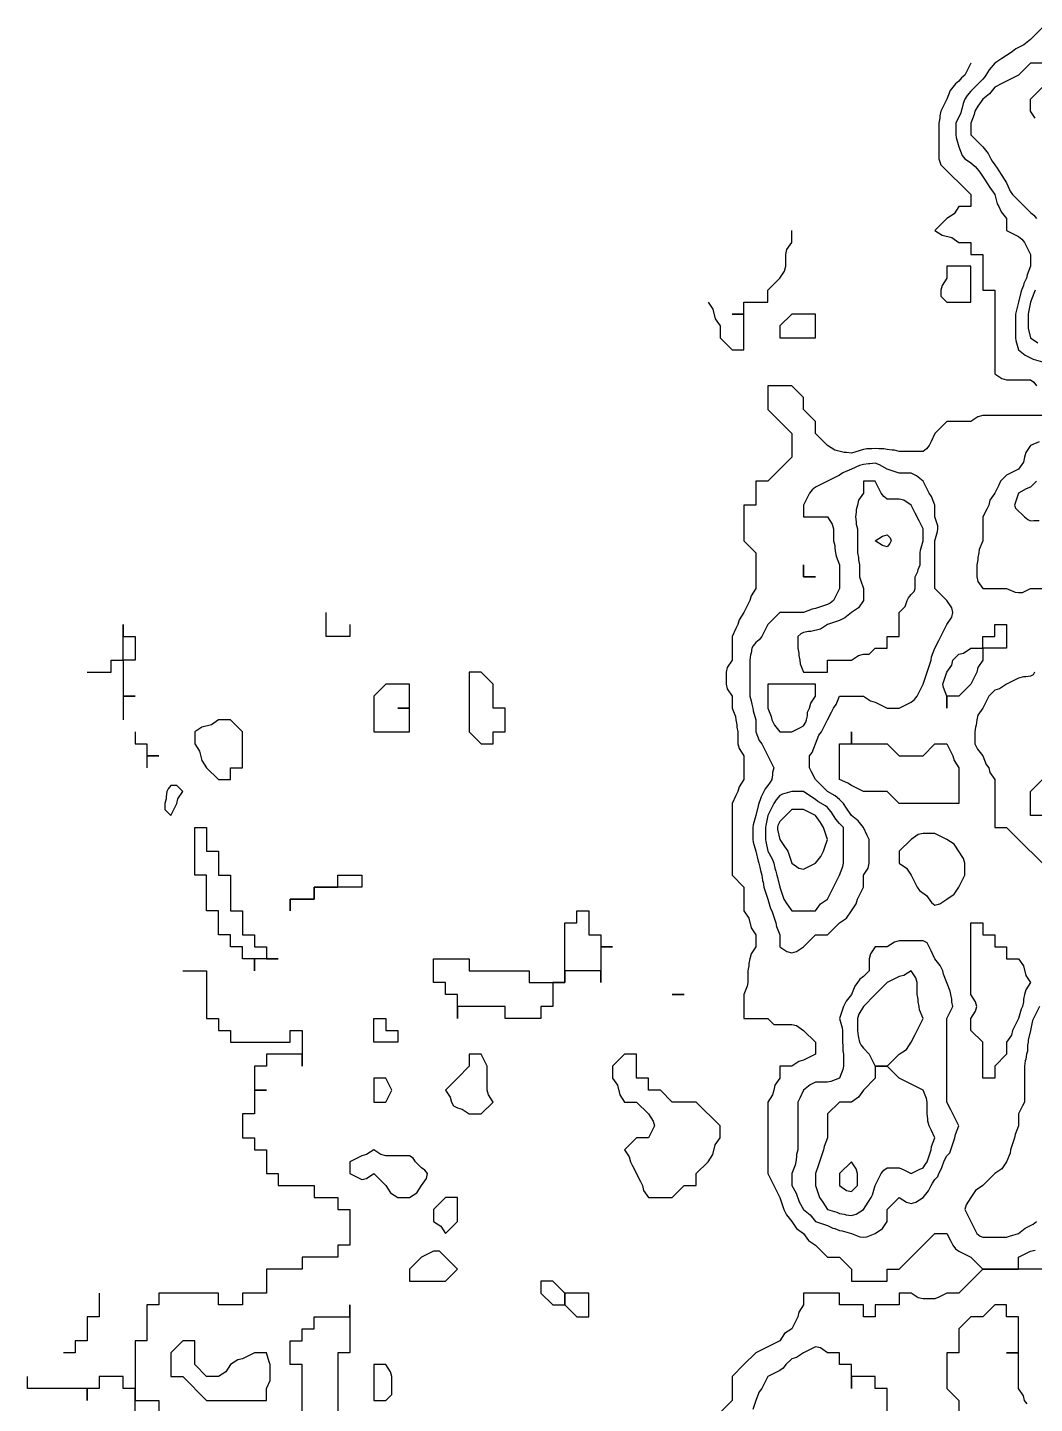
# Model space of a CAD drawing. Header units: inches. Extents: x 794995 to 811195, y 2485918 to 2508058.
# Drawn here: x 796975 to 799505, y 2493591 to 2497048 of the extents above; entities that cross this region are included whole.
import ezdxf

# ---------------------------------------------------------------- set-up
doc = ezdxf.new("R2010")
doc.units = ezdxf.units.IN
doc.header["$MEASUREMENT"] = 0
doc.layers.add('contour', color=7, linetype='Continuous')

msp = doc.modelspace()

# ---------------------------------------------------------------- linework, layer by layer
at = {"layer": 'contour'}
for points in [[(799525.2, 2497048.4), (799495.2, 2497018.4), (799478.5, 2497005), (799465.2, 2496998.4), (799458.5, 2496995), (799450.2, 2496988.4), (799441.2, 2496982.4), (799435.2, 2496978.4), (799423.2, 2496970.4), (799405.2, 2496958.4), (799391.3, 2496942.2), (799382.7, 2496928.4), (799379.8, 2496923.7), (799375.2, 2496918.4), (799365.2, 2496908.4), (799355.2, 2496898.4), (799350.2, 2496893.4), (799345.2, 2496888.4), (799335.9, 2496877.6), (799330.2, 2496868.4), (799326.1, 2496857.5), (799323.7, 2496846.9), (799321.2, 2496838.4), (799319.8, 2496833.7), (799315.2, 2496823.4), (799309.7, 2496813.8), (799307.7, 2496808.4), (799307.7, 2496778.4), (799308.5, 2496771.7), (799315.2, 2496748.4), (799323.7, 2496726.9), (799330.2, 2496718.4), (799339.2, 2496712.4), (799345.2, 2496708.4), (799356.1, 2496699.3), (799365.2, 2496688.4), (799369.2, 2496682.4), (799381.2, 2496664.4), (799385.2, 2496658.4), (799393.2, 2496646.4), (799405.2, 2496628.4), (799411.8, 2496605), (799415.2, 2496598.4), (799421.8, 2496585), (799435.2, 2496568.4), (799435.2, 2496538.4), (799455.2, 2496528.4), (799465.2, 2496523.4), (799473.7, 2496516.9), (799480.2, 2496508.4), (799485.2, 2496498.4), (799495.2, 2496478.4), (799495.2, 2496448.4), (799486.6, 2496426.9), (799485.2, 2496418.4), (799478.5, 2496405), (799477.2, 2496400.4), (799472.7, 2496388.4), (799470.6, 2496382.9), (799465.2, 2496358.4), (799459.2, 2496334.4), (799457.7, 2496328.4), (799457.7, 2496268.4), (799458.5, 2496261.7), (799465.2, 2496238.4), (799481.8, 2496225), (799495.2, 2496218.4), (799501.8, 2496215), (799525.2, 2496208.4)], [(799345.2, 2496958.4), (799335.2, 2496938.4), (799330.2, 2496928.4), (799321.8, 2496921.7), (799315.2, 2496913.4), (799306.6, 2496906.9), (799300.2, 2496898.4), (799293.7, 2496889.8), (799285.2, 2496868.4), (799275.2, 2496848.4), (799270.2, 2496838.4), (799267.2, 2496826.4), (799267.2, 2496820.4), (799265.2, 2496808.4), (799265.2, 2496718.4), (799270.2, 2496703.4), (799345.2, 2496628.4), (799345.2, 2496598.4), (799315.2, 2496598.4), (799303.2, 2496580.4), (799285.2, 2496568.4), (799255.2, 2496538.4), (799273.2, 2496526.4), (799297.2, 2496520.4), (799315.2, 2496508.4), (799345.2, 2496508.4), (799345.2, 2496478.4), (799375.2, 2496478.4), (799375.2, 2496388.4), (799405.2, 2496388.4), (799405.2, 2496178.4), (799423.2, 2496166.4), (799435.2, 2496163.4), (799495.2, 2496163.4), (799503.7, 2496156.9), (799510.2, 2496148.4)], [(799525.2, 2496958.4), (799495.2, 2496958.4), (799465.2, 2496928.4), (799445.2, 2496918.4), (799425.2, 2496908.4), (799405.2, 2496898.4), (799391.8, 2496881.7), (799375.2, 2496868.4), (799363.2, 2496850.4), (799355.2, 2496838.4), (799353.7, 2496829.8), (799345.2, 2496808.4), (799345.2, 2496778.4), (799375.2, 2496748.4), (799388.5, 2496731.7), (799395.2, 2496718.4), (799399.2, 2496712.4), (799405.2, 2496703.4), (799411.8, 2496695), (799415.2, 2496688.4), (799423.2, 2496676.4), (799435.2, 2496658.4), (799443.7, 2496636.9), (799450.2, 2496628.4), (799495.2, 2496583.4), (799503.7, 2496576.9), (799510.2, 2496568.4)], [(799507.2, 2496820.4), (799495.2, 2496838.4), (799495.2, 2496868.4), (799525.2, 2496898.4)], [(798685.2, 2496358.4), (798697.2, 2496340.4), (798703.2, 2496316.4), (798715.2, 2496298.4), (798715.2, 2496268.4), (798745.2, 2496238.4), (798775.2, 2496238.4), (798775.2, 2496328.4), (798745.2, 2496328.4), (798775.2, 2496328.4), (798775.2, 2496358.4), (798805.2, 2496358.4), (798835.2, 2496358.4), (798835.2, 2496388.4), (798865.2, 2496418.4), (798877.2, 2496436.4), (798880.2, 2496448.4), (798880.2, 2496478.4), (798883.2, 2496490.4), (798895.2, 2496508.4), (798895.2, 2496538.4)], [(799507.2, 2496388.4), (799503.7, 2496379.8), (799495.2, 2496358.4), (799490.2, 2496333.4), (799489.2, 2496328.4), (799489.2, 2496298.4), (799489.7, 2496292.9), (799495.2, 2496268.4), (799513.2, 2496256.4)], [(799525.2, 2496073.4), (799375.2, 2496073.4), (799363.2, 2496070.4), (799345.2, 2496058.4), (799285.2, 2496058.4), (799255.2, 2496028.4), (799245.2, 2496008.4), (799240.2, 2495998.4), (799233.7, 2495989.8), (799225.2, 2495983.4), (799165.2, 2495983.4), (799153.2, 2495986.4), (799147.2, 2495986.4), (799135.2, 2495988.4), (799126.6, 2495989.8), (799113.7, 2495989.8), (799105.2, 2495990.9), (799096.6, 2495989.8), (799083.7, 2495989.8), (799075.2, 2495988.4), (799045.2, 2495978.4), (799033.2, 2495980.4), (799027.2, 2495980.4), (799003.2, 2495986.4), (798985.2, 2495998.4), (798955.2, 2496028.4), (798955.2, 2496058.4), (798925.2, 2496088.4), (798925.2, 2496118.4), (798895.2, 2496148.4), (798835.2, 2496148.4), (798835.2, 2496118.4), (798835.2, 2496088.4), (798895.2, 2496028.4), (798895.2, 2495968.4), (798865.2, 2495938.4), (798835.2, 2495908.4), (798805.2, 2495908.4), (798805.2, 2495878.4), (798805.2, 2495848.4), (798775.2, 2495848.4), (798775.2, 2495818.4), (798775.2, 2495758.4), (798805.2, 2495728.4), (798805.2, 2495638.4), (798793.2, 2495620.4), (798790.2, 2495608.4), (798785.2, 2495598.4), (798775.2, 2495578.4), (798763.2, 2495560.4), (798760.2, 2495548.4), (798755.2, 2495538.4), (798745.2, 2495518.4), (798745.2, 2495458.4), (798733.2, 2495440.4), (798730.2, 2495428.4), (798730.2, 2495398.4), (798733.2, 2495386.4), (798745.2, 2495368.4), (798745.2, 2495338.4), (798753.7, 2495316.9), (798755.2, 2495308.4), (798757.2, 2495296.4), (798757.2, 2495290.4), (798760.2, 2495278.4), (798760.2, 2495248.4), (798763.2, 2495236.4), (798775.2, 2495218.4), (798775.2, 2495158.4), (798763.2, 2495140.4), (798760.2, 2495128.4), (798755.2, 2495118.4), (798745.2, 2495098.4), (798745.2, 2494918.4), (798775.2, 2494888.4), (798775.2, 2494828.4), (798787.2, 2494810.4), (798793.2, 2494786.4), (798805.2, 2494768.4), (798805.2, 2494738.4), (798793.2, 2494720.4), (798790.2, 2494708.4), (798787.2, 2494696.4), (798787.2, 2494690.4), (798785.2, 2494678.4), (798785.2, 2494648.4), (798783.7, 2494639.8), (798775.2, 2494618.4), (798775.2, 2494558.4), (798835.2, 2494558.4), (798850.2, 2494543.4), (798895.2, 2494543.4), (798907.2, 2494540.4), (798925.2, 2494528.4), (798955.2, 2494498.4), (798955.2, 2494468.4), (798935.2, 2494458.4), (798925.2, 2494453.4), (798913.2, 2494450.4), (798895.2, 2494438.4), (798865.2, 2494438.4), (798865.2, 2494408.4), (798853.2, 2494390.4), (798850.2, 2494378.4), (798847.2, 2494366.4), (798835.2, 2494348.4), (798835.2, 2494168.4), (798845.2, 2494148.4), (798855.2, 2494128.4), (798865.2, 2494108.4), (798872.7, 2494085.9), (798875.2, 2494078.4), (798881.8, 2494065), (798895.2, 2494048.4), (798907.2, 2494030.4), (798925.2, 2494018.4), (798937.2, 2494000.4), (798955.2, 2493988.4), (798985.2, 2493958.4), (799015.2, 2493958.4), (799045.2, 2493928.4), (799045.2, 2493898.4), (799105.2, 2493898.4), (799135.2, 2493898.4), (799135.2, 2493928.4), (799165.2, 2493928.4), (799195.2, 2493958.4), (799225.2, 2493988.4), (799255.2, 2494018.4), (799285.2, 2494018.4), (799295.2, 2493998.4), (799300.2, 2493988.4), (799306.6, 2493979.8), (799315.2, 2493973.4), (799325.2, 2493968.4), (799345.2, 2493958.4), (799375.2, 2493928.4), (799435.2, 2493928.4), (799465.2, 2493928.4), (799465.2, 2493958.4), (799485.2, 2493968.4), (799495.2, 2493973.4), (799507.2, 2493976.4)], [(799516.6, 2496006.9), (799495.2, 2495998.4), (799483.2, 2495980.4), (799480.2, 2495968.4), (799477.2, 2495956.4), (799465.2, 2495938.4), (799445.2, 2495928.4), (799435.2, 2495923.4), (799420.2, 2495908.4), (799415.2, 2495898.4), (799405.2, 2495878.4), (799393.2, 2495860.4), (799390.2, 2495848.4), (799385.2, 2495838.4), (799375.2, 2495818.4), (799375.2, 2495758.4), (799366.6, 2495736.9), (799365.2, 2495728.4), (799363.2, 2495716.4), (799363.2, 2495710.4), (799360.2, 2495698.4), (799360.2, 2495668.4), (799363.2, 2495656.4), (799375.2, 2495638.4), (799435.2, 2495638.4), (799456.6, 2495629.8), (799465.2, 2495628.4), (799475.2, 2495628.4), (799495.2, 2495638.4), (799525.2, 2495638.4)], [(799510.2, 2495908.4), (799495.2, 2495893.4), (799484.2, 2495889.3), (799465.2, 2495878.4), (799457.7, 2495855.9), (799455.2, 2495848.4), (799457.7, 2495840.9), (799480.2, 2495818.4), (799488.5, 2495811.7), (799495.2, 2495808.4), (799503.7, 2495809.8), (799516.6, 2495809.8)], [(797785.2, 2495548.4), (797785.2, 2495518.4), (797725.2, 2495518.4), (797725.2, 2495578.4)], [(797125.2, 2495428.4), (797155.2, 2495428.4), (797185.2, 2495428.4), (797185.2, 2495458.4), (797215.2, 2495458.4), (797215.2, 2495548.4), (797215.2, 2495518.4), (797245.2, 2495518.4), (797245.2, 2495458.4), (797215.2, 2495458.4), (797215.2, 2495428.4), (797215.2, 2495368.4), (797245.2, 2495368.4), (797215.2, 2495368.4), (797215.2, 2495338.4), (797215.2, 2495308.4)], [(799505.2, 2495428.4), (799501.8, 2495421.7), (799495.2, 2495418.4), (799483.2, 2495416.4), (799477.2, 2495416.4), (799465.2, 2495413.4), (799455.2, 2495408.4), (799435.2, 2495398.4), (799417.2, 2495386.4), (799405.2, 2495383.4), (799390.2, 2495368.4), (799385.2, 2495358.4), (799375.2, 2495338.4), (799363.2, 2495320.4), (799360.2, 2495308.4), (799358.5, 2495295), (799357.2, 2495290.4), (799355.2, 2495278.4), (799355.2, 2495248.4), (799361.8, 2495235), (799375.2, 2495218.4), (799383.7, 2495196.9), (799390.2, 2495188.4), (799393.2, 2495176.4), (799405.2, 2495158.4), (799405.2, 2495038.4), (799435.2, 2495038.4), (799555.2, 2494918.4)], [(797245.2, 2495278.4), (797245.2, 2495248.4), (797275.2, 2495248.4), (797275.2, 2495218.4), (797305.2, 2495218.4), (797275.2, 2495218.4), (797275.2, 2495188.4)], [(799525.2, 2495068.4), (799495.2, 2495068.4), (799495.2, 2495128.4), (799525.2, 2495158.4)], [(797365.2, 2494678.4), (797425.2, 2494678.4), (797425.2, 2494558.4), (797455.2, 2494558.4), (797455.2, 2494528.4), (797485.2, 2494528.4), (797485.2, 2494498.4), (797605.2, 2494498.4), (797635.2, 2494498.4), (797635.2, 2494528.4), (797665.2, 2494528.4), (797665.2, 2494438.4), (797665.2, 2494468.4), (797575.2, 2494468.4), (797575.2, 2494438.4), (797545.2, 2494438.4), (797545.2, 2494408.4), (797545.2, 2494378.4), (797575.2, 2494378.4), (797545.2, 2494378.4), (797545.2, 2494348.4), (797545.2, 2494318.4), (797515.2, 2494318.4), (797515.2, 2494288.4), (797515.2, 2494258.4), (797545.2, 2494258.4), (797545.2, 2494228.4), (797575.2, 2494228.4), (797575.2, 2494168.4), (797605.2, 2494168.4), (797605.2, 2494138.4), (797695.2, 2494138.4), (797695.2, 2494108.4), (797755.2, 2494108.4), (797755.2, 2494078.4), (797785.2, 2494078.4), (797785.2, 2493988.4), (797755.2, 2493988.4), (797755.2, 2493958.4), (797665.2, 2493958.4), (797665.2, 2493928.4), (797575.2, 2493928.4), (797575.2, 2493898.4), (797575.2, 2493868.4), (797515.2, 2493868.4), (797515.2, 2493838.4), (797455.2, 2493838.4), (797455.2, 2493868.4), (797305.2, 2493868.4), (797305.2, 2493838.4), (797275.2, 2493838.4), (797275.2, 2493808.4), (797275.2, 2493748.4), (797245.2, 2493748.4), (797245.2, 2493718.4), (797245.2, 2493598.4), (797305.2, 2493598.4), (797305.2, 2493568.4)], [(799517.7, 2494588.4), (799502.7, 2494558.4), (799500.2, 2494553.4), (799495.2, 2494528.4), (799489.7, 2494503.8), (799489.2, 2494498.4), (799487.7, 2494490.9), (799487.7, 2494475.9), (799485.2, 2494468.4), (799483.2, 2494456.4), (799481.8, 2494451.7), (799480.2, 2494438.4), (799480.2, 2494348.4), (799475.2, 2494338.4), (799465.2, 2494318.4), (799465.2, 2494288.4), (799456.6, 2494266.9), (799455.2, 2494258.4), (799445.2, 2494228.4), (799443.7, 2494219.8), (799435.2, 2494198.4), (799423.2, 2494180.4), (799405.2, 2494168.4), (799375.2, 2494138.4), (799357.2, 2494126.4), (799345.2, 2494108.4), (799333.2, 2494090.4), (799330.2, 2494078.4), (799335.2, 2494068.4), (799355.2, 2494028.4), (799360.2, 2494018.4), (799368.5, 2494011.7), (799375.2, 2494008.4), (799435.2, 2494008.4), (799442.7, 2494010.9), (799465.2, 2494018.4), (799481.8, 2494031.7), (799495.2, 2494038.4), (799501.8, 2494041.7), (799510.2, 2494048.4)], [(799525.2, 2493928.4), (799375.2, 2493928.4), (799345.2, 2493898.4), (799315.2, 2493868.4), (799285.2, 2493868.4), (799265.2, 2493858.4), (799255.2, 2493853.4), (799225.2, 2493853.4), (799213.2, 2493856.4), (799195.2, 2493868.4), (799165.2, 2493868.4), (799165.2, 2493838.4), (799105.2, 2493838.4), (799105.2, 2493808.4), (799075.2, 2493808.4), (799075.2, 2493838.4), (799015.2, 2493838.4), (799015.2, 2493868.4), (798925.2, 2493868.4), (798925.2, 2493838.4), (798913.2, 2493820.4), (798910.2, 2493808.4), (798905.2, 2493798.4), (798895.2, 2493778.4), (798877.2, 2493766.4), (798865.2, 2493748.4), (798845.2, 2493738.4), (798825.2, 2493728.4), (798805.2, 2493718.4), (798775.2, 2493688.4), (798745.2, 2493658.4), (798745.2, 2493598.4), (798715.2, 2493568.4)], [(797155.2, 2493868.4), (797155.2, 2493838.4), (797155.2, 2493808.4), (797125.2, 2493808.4), (797125.2, 2493748.4), (797095.2, 2493748.4), (797095.2, 2493718.4), (797065.2, 2493718.4)], [(797665.2, 2493568.4), (797665.2, 2493688.4), (797635.2, 2493688.4), (797635.2, 2493748.4), (797665.2, 2493748.4), (797665.2, 2493778.4), (797695.2, 2493778.4), (797695.2, 2493808.4), (797755.2, 2493808.4), (797785.2, 2493808.4), (797785.2, 2493838.4), (797785.2, 2493718.4), (797755.2, 2493718.4), (797755.2, 2493688.4), (797755.2, 2493478.4)], [(799486.6, 2493589.8), (799480.2, 2493598.4), (799477.2, 2493610.4), (799465.2, 2493628.4), (799465.2, 2493718.4), (799435.2, 2493718.4), (799465.2, 2493718.4), (799465.2, 2493808.4), (799435.2, 2493808.4), (799435.2, 2493838.4), (799405.2, 2493838.4), (799375.2, 2493808.4), (799345.2, 2493808.4), (799315.2, 2493778.4), (799315.2, 2493718.4), (799285.2, 2493718.4), (799285.2, 2493688.4), (799285.2, 2493628.4), (799315.2, 2493598.4), (799315.2, 2493568.4)], [(799135.2, 2493538.4), (799135.2, 2493628.4), (799105.2, 2493628.4), (799105.2, 2493658.4), (799045.2, 2493658.4), (799045.2, 2493628.4), (799045.2, 2493688.4), (799015.2, 2493688.4), (799015.2, 2493718.4), (798985.2, 2493718.4), (798967.2, 2493730.4), (798955.2, 2493733.4), (798945.2, 2493728.4), (798925.2, 2493718.4), (798907.2, 2493706.4), (798895.2, 2493703.4), (798880.2, 2493688.4), (798873.7, 2493679.8), (798865.2, 2493673.4), (798855.2, 2493668.4), (798835.2, 2493658.4), (798825.2, 2493638.4), (798820.2, 2493628.4), (798813.7, 2493619.8), (798805.2, 2493598.4), (798797.7, 2493575.9)], [(797245.2, 2493478.4), (797245.2, 2493628.4), (797215.2, 2493628.4), (797215.2, 2493658.4), (797155.2, 2493658.4), (797155.2, 2493628.4), (797125.2, 2493628.4), (797125.2, 2493598.4), (797125.2, 2493628.4), (796975.2, 2493628.4), (796975.2, 2493658.4)]]:
    msp.add_lwpolyline(points, dxfattribs=at)
for points in [[(799315.2, 2496358.4), (799345.2, 2496358.4), (799345.2, 2496448.4), (799285.2, 2496448.4), (799285.2, 2496418.4), (799273.2, 2496400.4), (799270.2, 2496388.4), (799270.2, 2496373.4), (799285.2, 2496358.4)], [(798925.2, 2496268.4), (798955.2, 2496268.4), (798955.2, 2496328.4), (798895.2, 2496328.4), (798865.2, 2496298.4), (798865.2, 2496268.4)], [(798895.2, 2494723.4), (798907.2, 2494726.4), (798925.2, 2494738.4), (798955.2, 2494768.4), (798985.2, 2494768.4), (799015.2, 2494798.4), (799033.2, 2494810.4), (799045.2, 2494828.4), (799057.2, 2494846.4), (799060.2, 2494858.4), (799065.2, 2494868.4), (799075.2, 2494888.4), (799075.2, 2494918.4), (799087.2, 2494936.4), (799090.2, 2494948.4), (799090.2, 2495008.4), (799085.2, 2495018.4), (799075.2, 2495038.4), (799061.8, 2495055), (799045.2, 2495068.4), (799033.2, 2495086.4), (799025.2, 2495098.4), (799020.6, 2495103.8), (799015.2, 2495108.4), (799004.2, 2495117.5), (798985.2, 2495128.4), (798955.2, 2495158.4), (798945.2, 2495178.4), (798940.2, 2495188.4), (798940.2, 2495218.4), (798946.6, 2495226.9), (798955.2, 2495248.4), (798963.7, 2495269.8), (798970.2, 2495278.4), (798975.2, 2495288.4), (798985.2, 2495308.4), (798995.2, 2495328.4), (799000.2, 2495338.4), (799006.6, 2495346.9), (799015.2, 2495368.4), (799075.2, 2495368.4), (799093.2, 2495356.4), (799105.2, 2495353.4), (799115.2, 2495348.4), (799135.2, 2495338.4), (799165.2, 2495338.4), (799185.2, 2495348.4), (799195.2, 2495353.4), (799203.7, 2495359.8), (799210.2, 2495368.4), (799215.2, 2495378.4), (799225.2, 2495398.4), (799232.7, 2495420.9), (799235.2, 2495428.4), (799245.2, 2495458.4), (799246.6, 2495466.9), (799255.2, 2495488.4), (799265.2, 2495508.4), (799275.2, 2495528.4), (799285.2, 2495548.4), (799297.2, 2495566.4), (799300.2, 2495578.4), (799297.2, 2495590.4), (799285.2, 2495608.4), (799255.2, 2495638.4), (799255.2, 2495758.4), (799261.8, 2495781.7), (799262.7, 2495788.4), (799262.7, 2495795.9), (799255.2, 2495818.4), (799255.2, 2495848.4), (799246.6, 2495869.8), (799240.2, 2495878.4), (799235.2, 2495888.4), (799225.2, 2495908.4), (799208.5, 2495921.7), (799195.2, 2495928.4), (799165.2, 2495928.4), (799157.7, 2495930.9), (799135.2, 2495938.4), (799116.1, 2495949.3), (799105.2, 2495953.4), (799091.8, 2495951.7), (799088.5, 2495951.7), (799075.2, 2495950.4), (799065.9, 2495947.6), (799045.2, 2495938.4), (799023.7, 2495929.8), (799015.2, 2495923.4), (799005.2, 2495918.4), (798985.2, 2495908.4), (798965.2, 2495898.4), (798955.2, 2495893.4), (798946.6, 2495886.9), (798940.2, 2495878.4), (798935.2, 2495868.4), (798925.2, 2495848.4), (798925.2, 2495818.4), (798985.2, 2495818.4), (798997.2, 2495800.4), (799000.2, 2495788.4), (799000.2, 2495758.4), (799003.2, 2495746.4), (799003.2, 2495740.4), (799005.2, 2495728.4), (799006.6, 2495719.8), (799015.2, 2495698.4), (799015.2, 2495638.4), (799005.2, 2495618.4), (799000.2, 2495608.4), (798991.8, 2495601.7), (798985.2, 2495598.4), (798955.2, 2495588.4), (798946.6, 2495586.9), (798925.2, 2495578.4), (798865.2, 2495578.4), (798835.2, 2495548.4), (798825.2, 2495528.4), (798820.2, 2495518.4), (798813.7, 2495509.8), (798805.2, 2495503.4), (798798.5, 2495495), (798795.2, 2495488.4), (798793.2, 2495476.4), (798791.8, 2495471.7), (798790.2, 2495458.4), (798790.2, 2495368.4), (798793.2, 2495356.4), (798795.2, 2495348.4), (798797.7, 2495338.4), (798798.5, 2495331.7), (798805.2, 2495308.4), (798805.2, 2495278.4), (798813.7, 2495256.9), (798820.2, 2495248.4), (798825.2, 2495238.4), (798845.2, 2495198.4), (798850.2, 2495188.4), (798847.2, 2495176.4), (798847.2, 2495170.4), (798845.2, 2495158.4), (798841.2, 2495152.4), (798835.2, 2495143.4), (798828.5, 2495135), (798825.2, 2495128.4), (798818.5, 2495115), (798817.2, 2495110.4), (798812.7, 2495098.4), (798810.6, 2495092.9), (798805.2, 2495068.4), (798798.5, 2495045), (798797.7, 2495038.4), (798797.7, 2495008.4), (798798.5, 2495001.7), (798805.2, 2494978.4), (798810.6, 2494953.8), (798812.7, 2494948.4), (798815.2, 2494938.4), (798817.2, 2494930.4), (798820.2, 2494918.4), (798821.8, 2494905), (798823.2, 2494900.4), (798825.2, 2494888.4), (798827.7, 2494880.9), (798835.2, 2494858.4), (798841.8, 2494835), (798845.2, 2494828.4), (798855.2, 2494798.4), (798856.6, 2494789.8), (798865.2, 2494768.4), (798865.2, 2494738.4), (798883.2, 2494726.4)], [(798955.2, 2495428.4), (798985.2, 2495428.4), (798985.2, 2495458.4), (799045.2, 2495458.4), (799063.2, 2495470.4), (799075.2, 2495473.4), (799090.2, 2495473.4), (799105.2, 2495488.4), (799135.2, 2495488.4), (799135.2, 2495518.4), (799165.2, 2495518.4), (799165.2, 2495578.4), (799180.2, 2495593.4), (799185.2, 2495608.4), (799188.5, 2495615), (799195.2, 2495623.4), (799202.7, 2495630.9), (799205.2, 2495638.4), (799205.2, 2495668.4), (799211.8, 2495681.7), (799213.2, 2495686.4), (799217.7, 2495698.4), (799217.7, 2495728.4), (799218.5, 2495735), (799225.2, 2495758.4), (799225.2, 2495788.4), (799215.2, 2495808.4), (799205.2, 2495828.4), (799195.2, 2495848.4), (799177.2, 2495860.4), (799165.2, 2495863.4), (799135.2, 2495863.4), (799126.6, 2495869.8), (799120.2, 2495878.4), (799115.2, 2495888.4), (799105.2, 2495908.4), (799075.2, 2495908.4), (799075.2, 2495878.4), (799063.2, 2495860.4), (799060.2, 2495848.4), (799057.2, 2495836.4), (799057.2, 2495830.4), (799055.2, 2495818.4), (799057.2, 2495806.4), (799057.2, 2495800.4), (799060.2, 2495788.4), (799060.2, 2495728.4), (799063.2, 2495716.4), (799063.2, 2495710.4), (799065.2, 2495698.4), (799065.2, 2495668.4), (799067.7, 2495660.9), (799075.2, 2495638.4), (799075.2, 2495608.4), (799063.2, 2495590.4), (799045.2, 2495578.4), (799028.5, 2495565), (799015.2, 2495558.4), (799007.7, 2495555.9), (798985.2, 2495548.4), (798967.2, 2495536.4), (798943.2, 2495530.4), (798937.2, 2495530.4), (798925.2, 2495528.4), (798918.5, 2495525), (798910.2, 2495518.4), (798910.2, 2495488.4), (798913.2, 2495476.4), (798913.2, 2495470.4), (798915.2, 2495458.4), (798916.6, 2495449.8), (798925.2, 2495428.4)], [(799135.2, 2495743.4), (799123.2, 2495746.4), (799105.2, 2495758.4), (799123.2, 2495770.4), (799135.2, 2495773.4), (799142.7, 2495765.9), (799145.2, 2495758.4), (799141.8, 2495751.7)], [(798955.2, 2495668.4), (798925.2, 2495668.4), (798925.2, 2495698.4), (798925.2, 2495668.4)], [(799285.2, 2495338.4), (799285.2, 2495368.4), (799276.6, 2495389.8), (799275.2, 2495398.4), (799277.7, 2495405.9), (799285.2, 2495428.4), (799297.2, 2495446.4), (799300.2, 2495458.4), (799315.2, 2495473.4), (799327.2, 2495476.4), (799345.2, 2495488.4), (799375.2, 2495488.4), (799375.2, 2495518.4), (799405.2, 2495518.4), (799405.2, 2495548.4), (799435.2, 2495548.4), (799435.2, 2495488.4), (799375.2, 2495488.4), (799375.2, 2495458.4), (799363.2, 2495440.4), (799360.2, 2495428.4), (799355.2, 2495418.4), (799345.2, 2495398.4), (799315.2, 2495368.4), (799285.2, 2495368.4)], [(798115.2, 2495248.4), (798145.2, 2495248.4), (798145.2, 2495278.4), (798175.2, 2495278.4), (798175.2, 2495338.4), (798145.2, 2495338.4), (798145.2, 2495398.4), (798115.2, 2495428.4), (798085.2, 2495428.4), (798085.2, 2495398.4), (798085.2, 2495278.4)], [(797905.2, 2495278.4), (797935.2, 2495278.4), (797935.2, 2495338.4), (797905.2, 2495338.4), (797935.2, 2495338.4), (797935.2, 2495398.4), (797875.2, 2495398.4), (797845.2, 2495368.4), (797845.2, 2495278.4)], [(798925.2, 2495293.4), (798930.6, 2495302.9), (798932.7, 2495308.4), (798935.2, 2495318.4), (798935.2, 2495328.4), (798940.2, 2495338.4), (798943.2, 2495350.4), (798955.2, 2495368.4), (798955.2, 2495398.4), (798835.2, 2495398.4), (798835.2, 2495368.4), (798835.2, 2495338.4), (798843.7, 2495316.9), (798845.2, 2495308.4), (798851.8, 2495295), (798865.2, 2495278.4), (798895.2, 2495278.4), (798915.2, 2495288.4)], [(797455.2, 2495158.4), (797485.2, 2495158.4), (797485.2, 2495188.4), (797515.2, 2495188.4), (797515.2, 2495278.4), (797485.2, 2495308.4), (797455.2, 2495308.4), (797437.2, 2495296.4), (797413.2, 2495290.4), (797395.2, 2495278.4), (797395.2, 2495248.4), (797407.2, 2495230.4), (797413.2, 2495206.4), (797425.2, 2495188.4)], [(799315.2, 2495098.4), (799165.2, 2495098.4), (799135.2, 2495128.4), (799075.2, 2495128.4), (799055.2, 2495138.4), (799045.2, 2495143.4), (799036.6, 2495149.8), (799015.2, 2495158.4), (799015.2, 2495248.4), (799045.2, 2495248.4), (799045.2, 2495278.4), (799045.2, 2495248.4), (799135.2, 2495248.4), (799165.2, 2495218.4), (799225.2, 2495218.4), (799255.2, 2495248.4), (799285.2, 2495248.4), (799295.2, 2495228.4), (799300.2, 2495218.4), (799303.2, 2495206.4), (799315.2, 2495188.4)], [(797335.2, 2495068.4), (797345.2, 2495088.4), (797350.2, 2495098.4), (797353.2, 2495110.4), (797365.2, 2495128.4), (797350.2, 2495143.4), (797335.2, 2495143.4), (797328.5, 2495135), (797325.2, 2495128.4), (797323.2, 2495116.4), (797323.2, 2495110.4), (797320.2, 2495098.4), (797320.2, 2495083.4)], [(798955.2, 2494828.4), (798967.2, 2494846.4), (798985.2, 2494858.4), (798995.2, 2494878.4), (799005.2, 2494898.4), (799015.2, 2494918.4), (799023.7, 2494939.8), (799025.2, 2494948.4), (799025.2, 2495038.4), (799020.2, 2495043.4), (799015.2, 2495048.4), (799005.9, 2495059.1), (798994.4, 2495077.6), (798985.2, 2495088.4), (798979.7, 2495092.9), (798960.6, 2495103.8), (798955.2, 2495108.4), (798943.2, 2495116.4), (798925.2, 2495128.4), (798895.2, 2495128.4), (798871.8, 2495121.7), (798865.2, 2495118.4), (798855.9, 2495107.6), (798850.2, 2495098.4), (798845.2, 2495088.4), (798835.2, 2495068.4), (798830.2, 2495043.4), (798829.2, 2495038.4), (798829.2, 2495008.4), (798830.2, 2495003.4), (798835.2, 2494978.4), (798846.1, 2494959.3), (798850.2, 2494948.4), (798853.2, 2494936.4), (798855.2, 2494928.4), (798857.7, 2494918.4), (798859.2, 2494912.4), (798865.2, 2494888.4), (798872.7, 2494865.9), (798875.2, 2494858.4), (798883.2, 2494846.4), (798895.2, 2494828.4)], [(798925.2, 2494933.4), (798935.2, 2494938.4), (798955.2, 2494948.4), (798968.5, 2494965), (798975.2, 2494978.4), (798977.7, 2494985.9), (798985.2, 2495008.4), (798977.7, 2495030.9), (798975.2, 2495038.4), (798967.2, 2495050.4), (798955.2, 2495068.4), (798935.2, 2495078.4), (798925.2, 2495083.4), (798895.2, 2495083.4), (798880.2, 2495068.4), (798865.2, 2495053.4), (798860.5, 2495043), (798859.2, 2495038.4), (798859.7, 2495032.9), (798865.2, 2495008.4), (798877.2, 2494990.4), (798885.2, 2494978.4), (798887.7, 2494970.9), (798895.2, 2494948.4), (798913.2, 2494936.4)], [(797545.2, 2494678.4), (797545.2, 2494708.4), (797515.2, 2494708.4), (797515.2, 2494738.4), (797485.2, 2494738.4), (797485.2, 2494768.4), (797455.2, 2494768.4), (797455.2, 2494828.4), (797425.2, 2494828.4), (797425.2, 2494918.4), (797395.2, 2494918.4), (797395.2, 2495038.4), (797425.2, 2495038.4), (797425.2, 2494978.4), (797455.2, 2494978.4), (797455.2, 2494918.4), (797485.2, 2494918.4), (797485.2, 2494828.4), (797515.2, 2494828.4), (797515.2, 2494768.4), (797545.2, 2494768.4), (797545.2, 2494738.4), (797575.2, 2494738.4), (797575.2, 2494708.4), (797605.2, 2494708.4), (797545.2, 2494708.4)], [(799255.2, 2494843.4), (799267.2, 2494846.4), (799285.2, 2494858.4), (799303.2, 2494870.4), (799315.2, 2494888.4), (799325.2, 2494908.4), (799330.2, 2494918.4), (799330.2, 2494948.4), (799327.2, 2494960.4), (799303.2, 2494996.4), (799285.2, 2495008.4), (799265.2, 2495018.4), (799255.2, 2495023.4), (799225.2, 2495023.4), (799213.2, 2495020.4), (799195.2, 2495008.4), (799165.2, 2494978.4), (799165.2, 2494948.4), (799183.2, 2494936.4), (799195.2, 2494918.4), (799205.2, 2494898.4), (799210.2, 2494888.4), (799216.6, 2494879.8), (799233.7, 2494866.9), (799246.6, 2494849.8)], [(797635.2, 2494828.4), (797635.2, 2494858.4), (797665.2, 2494858.4), (797695.2, 2494858.4), (797695.2, 2494888.4), (797725.2, 2494888.4), (797755.2, 2494888.4), (797755.2, 2494918.4), (797815.2, 2494918.4), (797815.2, 2494888.4), (797695.2, 2494888.4), (797695.2, 2494858.4), (797635.2, 2494858.4)], [(798265.2, 2494558.4), (798175.2, 2494558.4), (798175.2, 2494588.4), (798055.2, 2494588.4), (798055.2, 2494558.4), (798055.2, 2494618.4), (798025.2, 2494618.4), (798025.2, 2494648.4), (797995.2, 2494648.4), (797995.2, 2494708.4), (798085.2, 2494708.4), (798085.2, 2494678.4), (798235.2, 2494678.4), (798235.2, 2494648.4), (798295.2, 2494648.4), (798325.2, 2494648.4), (798325.2, 2494798.4), (798355.2, 2494798.4), (798355.2, 2494828.4), (798385.2, 2494828.4), (798385.2, 2494768.4), (798415.2, 2494768.4), (798415.2, 2494738.4), (798445.2, 2494738.4), (798415.2, 2494738.4), (798415.2, 2494708.4), (798415.2, 2494648.4), (798415.2, 2494678.4), (798325.2, 2494678.4), (798325.2, 2494648.4), (798295.2, 2494648.4), (798295.2, 2494618.4), (798295.2, 2494588.4), (798265.2, 2494588.4)], [(799405.2, 2494408.4), (799375.2, 2494408.4), (799375.2, 2494498.4), (799345.2, 2494528.4), (799345.2, 2494558.4), (799357.2, 2494576.4), (799360.2, 2494588.4), (799357.2, 2494600.4), (799345.2, 2494618.4), (799345.2, 2494798.4), (799375.2, 2494798.4), (799375.2, 2494768.4), (799405.2, 2494768.4), (799405.2, 2494738.4), (799435.2, 2494738.4), (799435.2, 2494708.4), (799465.2, 2494708.4), (799477.2, 2494690.4), (799483.2, 2494666.4), (799495.2, 2494648.4), (799483.2, 2494630.4), (799480.2, 2494618.4), (799477.2, 2494606.4), (799477.2, 2494600.4), (799475.2, 2494588.4), (799471.8, 2494581.7), (799465.2, 2494558.4), (799455.2, 2494538.4), (799450.2, 2494528.4), (799447.2, 2494516.4), (799435.2, 2494498.4), (799435.2, 2494468.4), (799405.2, 2494438.4)], [(799075.2, 2494008.4), (799083.7, 2494009.8), (799105.2, 2494018.4), (799123.2, 2494030.4), (799135.2, 2494048.4), (799135.2, 2494078.4), (799165.2, 2494108.4), (799183.2, 2494096.4), (799195.2, 2494093.4), (799207.2, 2494096.4), (799225.2, 2494108.4), (799238.5, 2494125), (799245.2, 2494138.4), (799249.2, 2494144.4), (799255.2, 2494153.4), (799262.7, 2494160.9), (799265.2, 2494168.4), (799271.8, 2494181.7), (799273.2, 2494186.4), (799277.7, 2494198.4), (799279.7, 2494203.8), (799285.2, 2494213.4), (799292.7, 2494220.9), (799295.2, 2494228.4), (799305.2, 2494258.4), (799306.6, 2494266.9), (799315.2, 2494288.4), (799305.2, 2494308.4), (799295.2, 2494328.4), (799285.2, 2494348.4), (799285.2, 2494558.4), (799295.2, 2494578.4), (799300.2, 2494588.4), (799297.2, 2494600.4), (799297.2, 2494606.4), (799295.2, 2494618.4), (799293.7, 2494626.9), (799276.6, 2494669.8), (799275.2, 2494678.4), (799268.5, 2494691.7), (799255.2, 2494708.4), (799245.2, 2494728.4), (799235.2, 2494748.4), (799225.2, 2494753.4), (799165.2, 2494753.4), (799153.2, 2494750.4), (799135.2, 2494738.4), (799105.2, 2494738.4), (799093.2, 2494720.4), (799090.2, 2494708.4), (799090.2, 2494678.4), (799075.2, 2494663.4), (799066.6, 2494656.9), (799060.2, 2494648.4), (799053.7, 2494639.8), (799045.2, 2494618.4), (799031.8, 2494601.7), (799025.2, 2494588.4), (799022.7, 2494580.9), (799015.2, 2494558.4), (799021.8, 2494535), (799022.7, 2494528.4), (799022.7, 2494498.4), (799023.7, 2494489.8), (799023.7, 2494476.9), (799025.2, 2494468.4), (799025.2, 2494438.4), (799023.7, 2494429.8), (799015.2, 2494408.4), (798993.7, 2494399.8), (798985.2, 2494398.4), (798955.2, 2494398.4), (798941.8, 2494391.7), (798925.2, 2494378.4), (798915.2, 2494358.4), (798910.2, 2494348.4), (798910.2, 2494228.4), (798907.2, 2494216.4), (798907.2, 2494210.4), (798905.2, 2494198.4), (798903.7, 2494189.8), (798895.2, 2494168.4), (798895.2, 2494138.4), (798906.1, 2494119.3), (798914.2, 2494097.5), (798925.2, 2494078.4), (798941.8, 2494065), (798955.2, 2494048.4), (798977.7, 2494040.9), (798985.2, 2494038.4), (798998.5, 2494031.7), (799003.2, 2494030.4), (799015.2, 2494025.9), (799021.8, 2494025), (799045.2, 2494018.4), (799066.6, 2494009.8)], [(799135.2, 2494438.4), (799165.2, 2494468.4), (799183.2, 2494480.4), (799195.2, 2494498.4), (799205.2, 2494518.4), (799215.2, 2494538.4), (799225.2, 2494558.4), (799216.6, 2494579.8), (799215.2, 2494588.4), (799213.2, 2494600.4), (799213.2, 2494606.4), (799210.2, 2494618.4), (799210.2, 2494648.4), (799207.2, 2494660.4), (799195.2, 2494678.4), (799177.2, 2494666.4), (799165.2, 2494663.4), (799155.2, 2494658.4), (799135.2, 2494648.4), (799105.2, 2494618.4), (799075.2, 2494588.4), (799064.2, 2494569.3), (799060.2, 2494558.4), (799060.2, 2494528.4), (799061.8, 2494515), (799063.2, 2494510.4), (799065.2, 2494498.4), (799068.5, 2494491.7), (799075.2, 2494483.4), (799090.2, 2494468.4), (799095.2, 2494458.4), (799105.2, 2494438.4)], [(798625.2, 2494618.4), (798595.2, 2494618.4)], [(797905.2, 2494498.4), (797845.2, 2494498.4), (797845.2, 2494558.4), (797875.2, 2494558.4), (797875.2, 2494528.4), (797905.2, 2494528.4)], [(798115.2, 2494318.4), (798145.2, 2494348.4), (798133.2, 2494366.4), (798130.2, 2494378.4), (798130.2, 2494438.4), (798125.2, 2494448.4), (798115.2, 2494468.4), (798085.2, 2494468.4), (798085.2, 2494438.4), (798055.2, 2494408.4), (798025.2, 2494378.4), (798037.2, 2494360.4), (798040.2, 2494348.4), (798045.2, 2494338.4), (798055.2, 2494333.4), (798067.2, 2494330.4), (798085.2, 2494318.4)], [(798595.2, 2494108.4), (798625.2, 2494138.4), (798655.2, 2494138.4), (798655.2, 2494168.4), (798685.2, 2494198.4), (798697.2, 2494216.4), (798703.2, 2494240.4), (798715.2, 2494258.4), (798715.2, 2494288.4), (798655.2, 2494348.4), (798595.2, 2494348.4), (798565.2, 2494378.4), (798535.2, 2494378.4), (798535.2, 2494408.4), (798505.2, 2494408.4), (798505.2, 2494468.4), (798475.2, 2494468.4), (798445.2, 2494438.4), (798445.2, 2494408.4), (798457.2, 2494390.4), (798463.2, 2494366.4), (798475.2, 2494348.4), (798505.2, 2494348.4), (798535.2, 2494318.4), (798547.2, 2494300.4), (798550.2, 2494288.4), (798545.2, 2494278.4), (798535.2, 2494258.4), (798505.2, 2494258.4), (798475.2, 2494228.4), (798487.2, 2494210.4), (798490.2, 2494198.4), (798495.2, 2494188.4), (798515.2, 2494148.4), (798520.2, 2494138.4), (798523.2, 2494126.4), (798535.2, 2494108.4)], [(799045.2, 2494063.4), (799057.2, 2494066.4), (799075.2, 2494078.4), (799087.2, 2494096.4), (799095.2, 2494108.4), (799098.5, 2494115), (799105.2, 2494138.4), (799115.2, 2494158.4), (799120.2, 2494168.4), (799126.6, 2494176.9), (799135.2, 2494183.4), (799165.2, 2494183.4), (799175.2, 2494178.4), (799195.2, 2494168.4), (799215.2, 2494178.4), (799225.2, 2494183.4), (799231.2, 2494192.4), (799235.2, 2494198.4), (799245.2, 2494228.4), (799246.6, 2494236.9), (799255.2, 2494258.4), (799245.2, 2494278.4), (799240.2, 2494288.4), (799237.2, 2494300.4), (799237.2, 2494306.4), (799235.2, 2494318.4), (799235.2, 2494348.4), (799233.7, 2494356.9), (799225.2, 2494378.4), (799205.2, 2494388.4), (799185.2, 2494398.4), (799165.2, 2494408.4), (799135.2, 2494438.4), (799105.2, 2494438.4), (799105.2, 2494408.4), (799075.2, 2494378.4), (799063.2, 2494360.4), (799045.2, 2494348.4), (799015.2, 2494348.4), (798985.2, 2494318.4), (798985.2, 2494258.4), (798976.6, 2494236.9), (798975.2, 2494228.4), (798965.2, 2494198.4), (798962.7, 2494190.9), (798955.2, 2494168.4), (798955.2, 2494138.4), (798962.7, 2494115.9), (798965.2, 2494108.4), (798973.2, 2494096.4), (798985.2, 2494078.4), (799008.5, 2494071.7), (799015.2, 2494068.4), (799027.2, 2494066.4), (799031.8, 2494065)], [(797875.2, 2494348.4), (797885.2, 2494368.4), (797890.2, 2494378.4), (797885.2, 2494388.4), (797875.2, 2494408.4), (797845.2, 2494408.4), (797845.2, 2494378.4), (797845.2, 2494348.4)], [(797935.2, 2494108.4), (797953.2, 2494120.4), (797965.2, 2494138.4), (797977.2, 2494156.4), (797980.2, 2494168.4), (797973.7, 2494176.9), (797965.2, 2494183.4), (797950.2, 2494198.4), (797943.7, 2494206.9), (797935.2, 2494213.4), (797875.2, 2494213.4), (797863.2, 2494216.4), (797845.2, 2494228.4), (797827.2, 2494216.4), (797815.2, 2494213.4), (797805.2, 2494208.4), (797785.2, 2494198.4), (797785.2, 2494168.4), (797805.2, 2494158.4), (797815.2, 2494153.4), (797827.2, 2494156.4), (797845.2, 2494168.4), (797875.2, 2494138.4), (797887.2, 2494120.4), (797905.2, 2494108.4)], [(799045.2, 2494123.4), (799060.2, 2494138.4), (799060.2, 2494168.4), (799057.2, 2494180.4), (799045.2, 2494198.4), (799015.2, 2494168.4), (799015.2, 2494138.4), (799033.2, 2494126.4)], [(798025.2, 2494018.4), (798055.2, 2494048.4), (798055.2, 2494108.4), (798025.2, 2494108.4), (797995.2, 2494078.4), (797995.2, 2494048.4), (798013.2, 2494036.4)], [(798025.2, 2493898.4), (798055.2, 2493928.4), (798010.2, 2493973.4), (797995.2, 2493973.4), (797985.2, 2493968.4), (797965.2, 2493958.4), (797935.2, 2493928.4), (797935.2, 2493898.4)], [(798295.2, 2493838.4), (798325.2, 2493838.4), (798325.2, 2493868.4), (798295.2, 2493898.4), (798265.2, 2493898.4), (798265.2, 2493868.4)], [(798355.2, 2493808.4), (798385.2, 2493808.4), (798385.2, 2493868.4), (798325.2, 2493868.4), (798325.2, 2493838.4)], [(797545.2, 2493598.4), (797575.2, 2493598.4), (797575.2, 2493628.4), (797585.2, 2493648.4), (797585.2, 2493688.4), (797582.7, 2493695.9), (797575.2, 2493718.4), (797545.2, 2493718.4), (797525.2, 2493708.4), (797515.2, 2493703.4), (797503.2, 2493700.4), (797485.2, 2493688.4), (797473.2, 2493670.4), (797455.2, 2493658.4), (797425.2, 2493658.4), (797395.2, 2493688.4), (797395.2, 2493748.4), (797365.2, 2493748.4), (797335.2, 2493718.4), (797335.2, 2493658.4), (797365.2, 2493658.4), (797425.2, 2493598.4)], [(797875.2, 2493598.4), (797890.2, 2493613.4), (797890.2, 2493658.4), (797887.2, 2493670.4), (797875.2, 2493688.4), (797845.2, 2493688.4), (797845.2, 2493658.4), (797845.2, 2493598.4)]]:
    msp.add_lwpolyline(points, close=True, dxfattribs=at)

doc.saveas('drawing.dxf')
